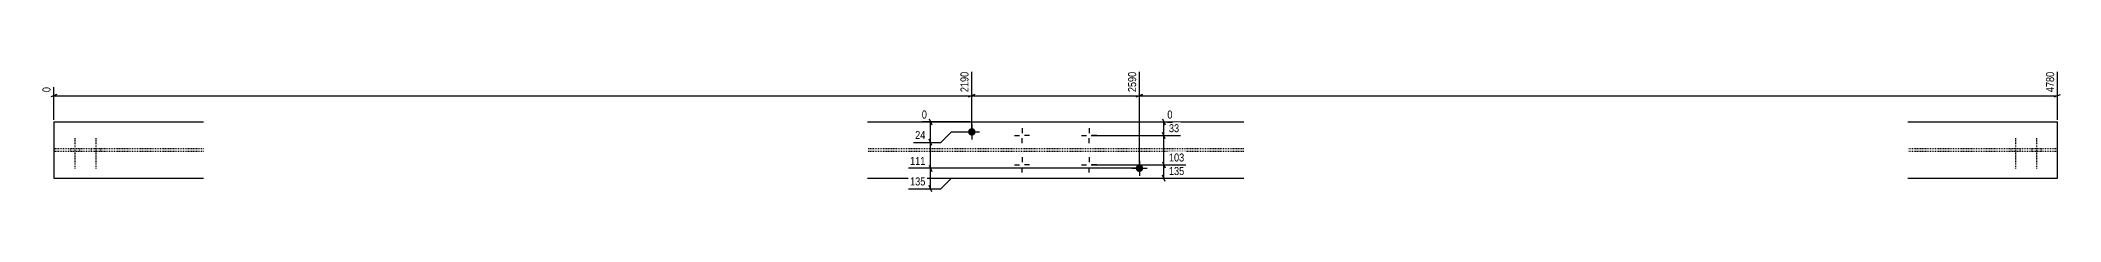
# Model space of a CAD drawing. Header units: millimetres. Extents: x 11 to 16768, y 11 to 579.
# Drawn here: x 11 to 4830, y 15 to 306 of the extents above; entities that cross this region are included whole.
import ezdxf

# ---------------------------------------------------------------- set-up
doc = ezdxf.new("R2010")
doc.units = ezdxf.units.MM
doc.linetypes.add('DXK_LINE_DOT2', pattern=[3.9198, 1.9599, -1.9599])
doc.layers.add('MÅLSÆTNING', color=7, linetype='Continuous')
doc.layers.add('STÅL', color=7, linetype='Continuous')
doc.styles.add('Arial Narrow', font='ARIALN.TTF', dxfattribs={"height": 0.2})

msp = doc.modelspace()

# ---------------------------------------------------------------- hatches: boundary and pattern name
at = {"layer": 'STÅL', "linetype": 'Continuous'}
for points in [[(2242, 158.5, -1), (2224, 158.5, -1)], [(2642, 71.5, -1), (2624, 71.5, -1)]]:
    msp.add_hatch(color=3, dxfattribs=at).paths.add_polyline_path(points)

# ---------------------------------------------------------------- linework, layer by layer
at = {"layer": 'MÅLSÆTNING', "color": 7, "linetype": 'Continuous'}
for p, q in [((2233, 163.5), (2233, 302.2)), ((2233, 163.5), (2233, 302.2)), ((2633, 76.5), (2633, 302.2)), ((2633, 76.5), (2633, 302.2)), ((4823, 187.5), (4823, 302.2)), ((50.5, 248), (35.5, 242)), ((43, 187.5), (43, 265.7)), ((43, 245), (2233, 245)), ((2240.5, 248), (2225.5, 242)), ((2225.5, 242), (2240.5, 248)), ((2233, 245), (2633, 245)), ((2640.5, 248), (2625.5, 242)), ((2625.5, 242), (2640.5, 248)), ((2633, 245), (4823, 245)), ((4815.5, 242), (4830.5, 248)), ((2228, 182.5), (2113.7, 182.5)), ((2131.4, 190), (2137.4, 175)), ((2134.4, 133.5), (2134.4, 182.5)), ((2159.4, 133.5), (2184.4, 158.5)), ((2159.4, 133.5), (2184.4, 158.5)), ((2184.4, 158.5), (2228, 158.5)), ((2184.4, 158.5), (2228, 158.5)), ((2518, 149.7), (2731.2, 149.7)), ((2694, 142.2), (2688, 157.2)), ((2094.2, 133.5), (2159.4, 133.5)), ((2094.2, 133.5), (2159.4, 133.5)), ((2137.4, 126), (2131.4, 141)), ((2137.4, 126), (2131.4, 141)), ((2134.4, 71.5), (2134.4, 133.5)), ((2628, 71.5), (2082.1, 71.5)), ((2628, 71.5), (2082.1, 71.5)), ((2131.4, 79), (2137.4, 64)), ((2131.4, 79), (2137.4, 64)), ((2134.4, 22.5), (2134.4, 71.5)), ((2518, 79.7), (2743.4, 79.7)), ((2688, 87.2), (2694, 72.2)), ((2694, 40), (2688, 55)), ((2691, 47.5), (2691, 79.7)), ((2082.1, 22.5), (2159.4, 22.5)), ((2137.4, 15), (2131.4, 30)), ((2159.4, 22.5), (2184.4, 47.5)), ((2184.4, 47.5), (2228, 47.5)), ((2638, 47.5), (2743.4, 47.5))]:
    msp.add_line(p, q, dxfattribs=at)
at = {"layer": 'STÅL', "color": 2, "linetype": 'Continuous'}
for p, q in [((43, 182.5), (43, 47.5)), ((43, 182.5), (400.3, 182.5)), ((1984, 182.5), (2881.6, 182.5)), ((4465.7, 182.5), (4823, 182.5)), ((4823, 47.5), (4823, 182.5)), ((43, 47.5), (400.3, 47.5)), ((1984, 47.5), (2881.6, 47.5)), ((4465.7, 47.5), (4823, 47.5))]:
    msp.add_line(p, q, dxfattribs=at)
at = {"layer": 'STÅL', "color": 3, "linetype": 'Continuous'}
for p, q in [((2215, 158.5), (2251, 158.5)), ((2233, 176.5), (2233, 140.5)), ((2335, 149.7), (2347, 149.7)), ((2353, 167.7), (2353, 155.7)), ((2371, 149.7), (2359, 149.7)), ((2495, 149.7), (2507, 149.7)), ((2513, 167.7), (2513, 155.7)), ((2531, 149.7), (2519, 149.7)), ((2353, 131.7), (2353, 143.7)), ((2353, 97.7), (2353, 85.7)), ((2513, 131.7), (2513, 143.7)), ((2513, 97.7), (2513, 85.7)), ((2335, 79.7), (2347, 79.7)), ((2353, 61.7), (2353, 73.7)), ((2371, 79.7), (2359, 79.7)), ((2495, 79.7), (2507, 79.7)), ((2513, 61.7), (2513, 73.7)), ((2531, 79.7), (2519, 79.7)), ((2615, 71.5), (2651, 71.5)), ((2633, 89.5), (2633, 53.5))]:
    msp.add_line(p, q, dxfattribs=at)
at = {"layer": 'STÅL', "color": 7, "linetype": 'DXK_LINE_DOT2'}
for p, q in [((400.3, 118.3), (43, 118.3)), ((400.3, 111.7), (43, 111.7)), ((2881.6, 118.3), (1984, 118.3)), ((2881.6, 111.7), (1984, 111.7)), ((4823, 118.3), (4465.7, 118.3)), ((4823, 111.7), (4465.7, 111.7))]:
    msp.add_line(p, q, dxfattribs=at)
at = {"layer": 'STÅL', "color": 3, "linetype": 'DXK_LINE_DOT2'}
for p, q in [((82, 118.3), (82, 111.7)), ((93, 143.3), (93, 70.3)), ((104, 118.3), (104, 111.7)), ((132, 118.3), (132, 111.7)), ((143, 143.3), (143, 70.3)), ((154, 118.3), (154, 111.7)), ((4712, 118.3), (4712, 111.7)), ((4723, 143.3), (4723, 70.3)), ((4734, 118.3), (4734, 111.7)), ((4762, 118.3), (4762, 111.7)), ((4773, 143.3), (4773, 70.3)), ((4784, 118.3), (4784, 111.7))]:
    msp.add_line(p, q, dxfattribs=at)

# ---------------------------------------------------------------- next in the draw order: wipeouts: each hides what was drawn before it
at = {"color": 0, "linetype": 'Continuous'}
for points in [[(2229, 306.2), (2201, 306.2), (2201, 249.5), (2229, 249.5)], [(2629, 306.2), (2601, 306.2), (2601, 249.5), (2629, 249.5)], [(4819, 306.2), (4791, 306.2), (4791, 249.5), (4819, 249.5)], [(39, 269.7), (11, 269.7), (11, 249.5), (39, 249.5)], [(2129.9, 186.5), (2129.9, 214.5), (2109.7, 214.5), (2109.7, 186.5)], [(2126.3, 75.5), (2126.3, 103.5), (2081.7, 103.5), (2081.7, 75.5)], [(2743.7, 83.7), (2743.7, 111.7), (2699.2, 111.7), (2699.2, 83.7)]]:
    msp.add_wipeout(points, dxfattribs=at).dxf.layer = 'MÅLSÆTNING'

# ---------------------------------------------------------------- next in the draw order: texts
at = {"layer": 'MÅLSÆTNING', "color": 3, "linetype": 'Continuous', "style": 'Arial Narrow'}
for s, height, p in [('2190', 19.09, (2225, 253.5)), ('2590', 19.09, (2625, 253.5)), ('4780', 19.09, (4815, 253.5)), ('0', 19.1, (35, 253.5))]:
    msp.add_text(s, height=height, rotation=90.0002, dxfattribs=at).set_placement(p)
for s, height, p in [('0', 19.1, (2113.7, 190.5)), ('111', 19.09, (2085.7, 79.5))]:
    msp.add_text(s, height=height, dxfattribs=at).set_placement(p)

# ---------------------------------------------------------------- next in the draw order: wipeouts: each hides what was drawn before it
at = {"color": 0, "linetype": 'Continuous'}
for points in [[(2126.3, 137.5), (2126.3, 165.5), (2093.9, 165.5), (2093.9, 137.5)], [(2126.3, 26.5), (2126.3, 54.5), (2081.7, 54.5), (2081.7, 26.5)], [(2743.7, 51.5), (2743.7, 79.5), (2699.2, 79.5), (2699.2, 51.5)]]:
    msp.add_wipeout(points, dxfattribs=at).dxf.layer = 'MÅLSÆTNING'

# ---------------------------------------------------------------- next in the draw order: linework, layer by layer
at = {"layer": 'MÅLSÆTNING', "color": 7, "linetype": 'Continuous'}
for p, q in [((2691, 79.7), (2691, 149.7)), ((2518, 79.7), (2743.4, 79.7)), ((2688, 87.2), (2694, 72.2))]:
    msp.add_line(p, q, dxfattribs=at)

# ---------------------------------------------------------------- next in the draw order: texts
at = {"layer": 'MÅLSÆTNING', "color": 3, "linetype": 'Continuous', "style": 'Arial Narrow'}
for s, p in [('24', (2097.9, 141.5)), ('103', (2703.2, 87.7)), ('135', (2085.7, 30.5)), ('135', (2703.2, 55.5))]:
    msp.add_text(s, height=19.09, dxfattribs=at).set_placement(p)

# ---------------------------------------------------------------- next in the draw order: wipeouts: each hides what was drawn before it
at = {"color": 0, "linetype": 'Continuous'}
msp.add_wipeout([(2731.5, 153.7), (2731.5, 181.7), (2699.2, 181.7), (2699.2, 153.7)], dxfattribs=at).dxf.layer = 'MÅLSÆTNING'

# ---------------------------------------------------------------- next in the draw order: linework, layer by layer
at = {"layer": 'MÅLSÆTNING', "color": 7, "linetype": 'Continuous'}
for p, q in [((2518, 149.7), (2731.2, 149.7)), ((2638, 182.5), (2711.7, 182.5)), ((2688, 190), (2694, 175)), ((2694, 142.2), (2688, 157.2)), ((2691, 149.7), (2691, 182.5))]:
    msp.add_line(p, q, dxfattribs=at)

# ---------------------------------------------------------------- next in the draw order: texts
at = {"layer": 'MÅLSÆTNING', "color": 3, "linetype": 'Continuous', "style": 'Arial Narrow'}
msp.add_text('33', height=19.09, dxfattribs=at).set_placement((2703.2, 157.7))

# ---------------------------------------------------------------- next in the draw order: wipeouts: each hides what was drawn before it
at = {"color": 0, "linetype": 'Continuous'}
msp.add_wipeout([(2715.7, 186.5), (2715.7, 214.5), (2695.5, 214.5), (2695.5, 186.5)], dxfattribs=at).dxf.layer = 'MÅLSÆTNING'

# ---------------------------------------------------------------- next in the draw order: texts
at = {"layer": 'MÅLSÆTNING', "color": 3, "linetype": 'Continuous', "style": 'Arial Narrow'}
msp.add_text('0', height=19.1, dxfattribs=at).set_placement((2699.5, 190.5))

doc.saveas('drawing.dxf')
